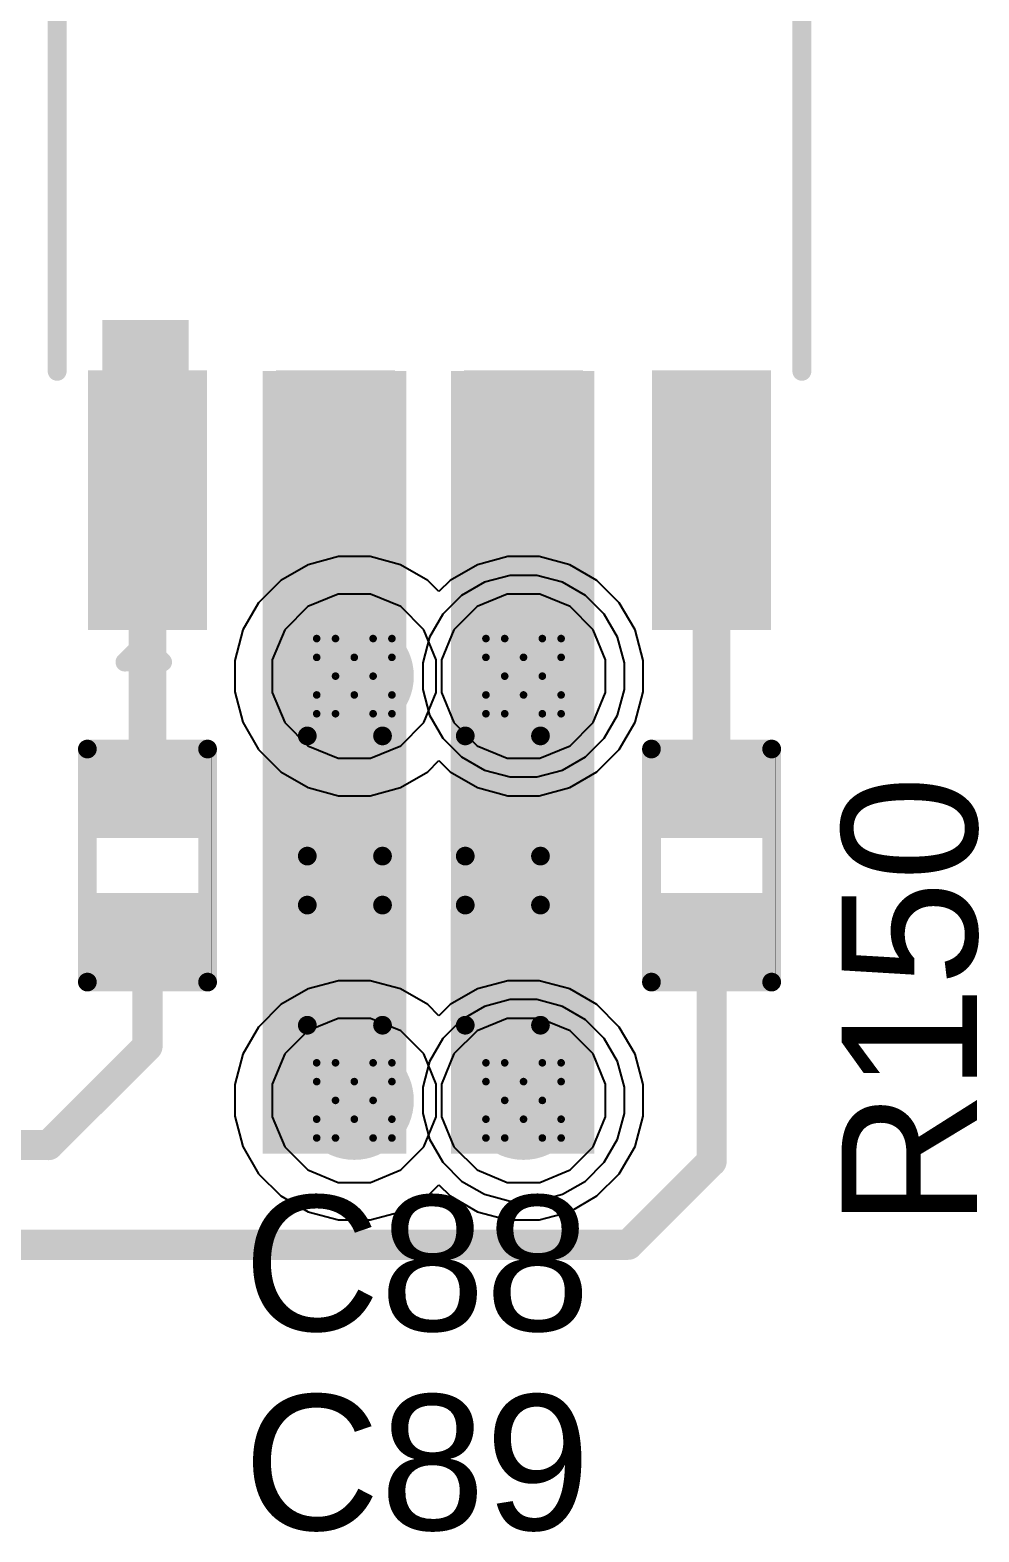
# Model space of a CAD drawing. Header units: inches. Extents: x 0 to 5379, y 0 to 5429.
# Drawn here: x 147.05 to 153.46, y 82.82 to 92.97 of the extents above; entities that cross this region are included whole.
import ezdxf

# ---------------------------------------------------------------- set-up
doc = ezdxf.new("R2010")
doc.units = ezdxf.units.IN
for name, color, linetype in [('Bottom Layer', 5, 'Continuous'), ('Bottom Solder', 6, 'Continuous'), ('Drill Drawing', 1, 'Continuous'), ('GND01', 16, 'Continuous'), ('GND02', 76, 'Continuous'), ('PWR', 156, 'Continuous'), ('SIG 01', 90, 'Continuous'), ('Top Layer', 1, 'Continuous'), ('Top Overlay', 2, 'Continuous'), ('Top Paste', 8, 'Continuous'), ('Top Solder', 216, 'Continuous'), ('Via Holes', 16, 'Continuous')]:
    doc.layers.add(name, color=color, linetype=linetype)
doc.styles.add('Arial', font='', dxfattribs={"height": 0.2})
doc.styles.get('Arial').set_extended_font_data('Arial')

# ---------------------------------------------------------------- blocks, each defined once
blk = doc.blocks.new('SOIC_8_0_154___3_90___W______60')
at = {"layer": 'Top Layer'}
for points in [[(-3.475, 1.605), (-3.475, 2.205), (-1.925, 2.205), (-1.925, 1.605)], [(1.925, 1.605), (1.925, 2.205), (3.475, 2.205), (3.475, 1.605)], [(-3.475, 0.335), (-3.475, 0.935), (-1.925, 0.935), (-1.925, 0.335)], [(1.925, 0.335), (1.925, 0.935), (3.475, 0.935), (3.475, 0.335)], [(-3.475, -0.935), (-3.475, -0.335), (-1.925, -0.335), (-1.925, -0.935)], [(1.925, -0.935), (1.925, -0.335), (3.475, -0.335), (3.475, -0.935)], [(-3.475, -2.205), (-3.475, -1.605), (-1.925, -1.605), (-1.925, -2.205)], [(1.925, -2.205), (1.925, -1.605), (3.475, -1.605), (3.475, -2.205)]]:
    blk.add_hatch(color=1, dxfattribs=at).paths.add_polyline_path(points)
at = {"layer": 'Top Overlay'}
blk.add_hatch(color=2, dxfattribs=at).paths.add_polyline_path([(-1.838, 1.626), (-1.483, 1.626), (-1.483, 2.21), (-1.838, 2.21)])
at = {"layer": 'Top Paste'}
for points in [[(-3.475, 1.605), (-3.475, 2.205), (-1.925, 2.205), (-1.925, 1.605)], [(1.925, 1.605), (1.925, 2.205), (3.475, 2.205), (3.475, 1.605)], [(-3.475, 0.335), (-3.475, 0.935), (-1.925, 0.935), (-1.925, 0.335)], [(1.925, 0.335), (1.925, 0.935), (3.475, 0.935), (3.475, 0.335)], [(-3.475, -0.935), (-3.475, -0.335), (-1.925, -0.335), (-1.925, -0.935)], [(1.925, -0.935), (1.925, -0.335), (3.475, -0.335), (3.475, -0.935)], [(-3.475, -2.205), (-3.475, -1.605), (-1.925, -1.605), (-1.925, -2.205)], [(1.925, -2.205), (1.925, -1.605), (3.475, -1.605), (3.475, -2.205)]]:
    blk.add_hatch(color=8, dxfattribs=at).paths.add_polyline_path(points)
at = {"layer": 'Top Solder'}
for points in [[(-3.577, 1.503), (-3.577, 2.307), (-1.823, 2.307), (-1.823, 1.503)], [(1.823, 1.503), (1.823, 2.307), (3.577, 2.307), (3.577, 1.503)], [(-3.577, 0.233), (-3.577, 1.037), (-1.823, 1.037), (-1.823, 0.233)], [(1.823, 0.233), (1.823, 1.037), (3.577, 1.037), (3.577, 0.233)], [(-3.577, -1.037), (-3.577, -0.233), (-1.823, -0.233), (-1.823, -1.037)], [(1.823, -1.037), (1.823, -0.233), (3.577, -0.233), (3.577, -1.037)], [(-3.577, -2.307), (-3.577, -1.503), (-1.823, -1.503), (-1.823, -2.307)], [(1.823, -2.307), (1.823, -1.503), (3.577, -1.503), (3.577, -2.307)]]:
    blk.add_hatch(color=216, dxfattribs=at).paths.add_polyline_path(points)
at = {"layer": 'Top Overlay'}
for points in [[(-1.829, 2.515, 0.127, 0.127, 0), (1.803, 2.515, 0.127, 0.127, 0)], [(-3.794, 2.057, 0.127, 0.127, 0), (-3.794, 1.803, 0.127, 0.127, 0)], [(-3.794, 2.057, 0.127, 0.127, 0), (-3.667, 1.93, 0.127, 0.127, 0)], [(-3.667, 1.93, 0.127, 0.127, 0), (-3.794, 1.803, 0.127, 0.127, 0)], [(-1.829, -2.515, 0.127, 0.127, 0), (1.803, -2.515, 0.127, 0.127, 0)]]:
    blk.add_lwpolyline(points, format="xyseb", dxfattribs=at)
for points in [[(-1.861, 2.515, 0.0635, 0.0635, 1), (-1.797, 2.515, 0.0635, 0.0635, 1)], [(1.772, 2.515, 0.0635, 0.0635, 1), (1.835, 2.515, 0.0635, 0.0635, 1)], [(-3.826, 2.057, 0.0635, 0.0635, 1), (-3.762, 2.057, 0.0635, 0.0635, 1)], [(-3.826, 2.057, 0.0635, 0.0635, 1), (-3.762, 2.057, 0.0635, 0.0635, 1)], [(-3.699, 1.93, 0.0635, 0.0635, 1), (-3.635, 1.93, 0.0635, 0.0635, 1)], [(-3.699, 1.93, 0.0635, 0.0635, 1), (-3.635, 1.93, 0.0635, 0.0635, 1)], [(-3.826, 1.803, 0.0635, 0.0635, 1), (-3.762, 1.803, 0.0635, 0.0635, 1)], [(-3.826, 1.803, 0.0635, 0.0635, 1), (-3.762, 1.803, 0.0635, 0.0635, 1)], [(-1.861, -2.515, 0.0635, 0.0635, 1), (-1.797, -2.515, 0.0635, 0.0635, 1)], [(1.772, -2.515, 0.0635, 0.0635, 1), (1.835, -2.515, 0.0635, 0.0635, 1)]]:
    blk.add_lwpolyline(points, format="xyseb", close=True, dxfattribs=at)
blk = doc.blocks.new('R___0402_65')
at = {"layer": 'Top Layer'}
for points in [[(-0.699, -0.318), (-0.699, 0.318), (-0.241, 0.318), (-0.241, -0.318)], [(0.241, -0.318), (0.241, 0.318), (0.699, 0.318), (0.699, -0.318)]]:
    blk.add_hatch(color=1, dxfattribs=at).paths.add_polyline_path(points)
at = {"layer": 'Top Paste'}
for points in [[(-0.699, -0.318), (-0.699, 0.318), (-0.241, 0.318), (-0.241, -0.318)], [(0.241, -0.318), (0.241, 0.318), (0.699, 0.318), (0.699, -0.318)]]:
    blk.add_hatch(color=8, dxfattribs=at).paths.add_polyline_path(points)
at = {"layer": 'Top Solder'}
for points in [[(-0.754, -0.373), (-0.754, 0.373), (-0.186, 0.373), (-0.186, -0.373)], [(0.186, -0.373), (0.186, 0.373), (0.754, 0.373), (0.754, -0.373)]]:
    blk.add_hatch(color=216, dxfattribs=at).paths.add_polyline_path(points)
at = {"layer": 'Top Overlay'}
for points in [[(-0.787, 0.406, 0.127, 0.127, 0), (0.787, 0.406, 0.127, 0.127, 0)], [(-0.787, 0.406, 0.127, 0.127, 0), (-0.787, -0.406, 0.127, 0.127, 0)], [(0.787, 0.406, 0.127, 0.127, 0), (0.787, -0.406, 0.127, 0.127, 0)], [(-0.787, -0.406, 0.127, 0.127, 0), (0.787, -0.406, 0.127, 0.127, 0)], [(-0.813, -0.432, 0.00323, 0.00323, 0), (0.813, -0.432, 0.00323, 0.00323, 0)]]:
    blk.add_lwpolyline(points, format="xyseb", dxfattribs=at)
for points in [[(-0.819, 0.406, 0.0635, 0.0635, 1), (-0.756, 0.406, 0.0635, 0.0635, 1)], [(-0.819, 0.406, 0.0635, 0.0635, 1), (-0.756, 0.406, 0.0635, 0.0635, 1)], [(0.756, 0.406, 0.0635, 0.0635, 1), (0.819, 0.406, 0.0635, 0.0635, 1)], [(0.756, 0.406, 0.0635, 0.0635, 1), (0.819, 0.406, 0.0635, 0.0635, 1)], [(-0.819, -0.406, 0.0635, 0.0635, 1), (-0.756, -0.406, 0.0635, 0.0635, 1)], [(-0.819, -0.406, 0.0635, 0.0635, 1), (-0.756, -0.406, 0.0635, 0.0635, 1)], [(0.756, -0.406, 0.0635, 0.0635, 1), (0.819, -0.406, 0.0635, 0.0635, 1)], [(0.756, -0.406, 0.0635, 0.0635, 1), (0.819, -0.406, 0.0635, 0.0635, 1)], [(-0.814, -0.432, 0.00161, 0.00161, 1), (-0.812, -0.432, 0.00161, 0.00161, 1)], [(0.812, -0.432, 0.00161, 0.00161, 1), (0.814, -0.432, 0.00161, 0.00161, 1)]]:
    blk.add_lwpolyline(points, format="xyseb", close=True, dxfattribs=at)
blk = doc.blocks.new('R___0402_67')
at = {"layer": 'Top Layer'}
for points in [[(-0.699, -0.318), (-0.699, 0.318), (-0.241, 0.318), (-0.241, -0.318)], [(0.241, -0.318), (0.241, 0.318), (0.699, 0.318), (0.699, -0.318)]]:
    blk.add_hatch(color=1, dxfattribs=at).paths.add_polyline_path(points)
at = {"layer": 'Top Paste'}
for points in [[(-0.699, -0.318), (-0.699, 0.318), (-0.241, 0.318), (-0.241, -0.318)], [(0.241, -0.318), (0.241, 0.318), (0.699, 0.318), (0.699, -0.318)]]:
    blk.add_hatch(color=8, dxfattribs=at).paths.add_polyline_path(points)
at = {"layer": 'Top Solder'}
for points in [[(-0.754, -0.373), (-0.754, 0.373), (-0.186, 0.373), (-0.186, -0.373)], [(0.186, -0.373), (0.186, 0.373), (0.754, 0.373), (0.754, -0.373)]]:
    blk.add_hatch(color=216, dxfattribs=at).paths.add_polyline_path(points)
at = {"layer": 'Top Overlay'}
for points in [[(-0.787, 0.406, 0.127, 0.127, 0), (0.787, 0.406, 0.127, 0.127, 0)], [(-0.787, 0.406, 0.127, 0.127, 0), (-0.787, -0.406, 0.127, 0.127, 0)], [(0.787, 0.406, 0.127, 0.127, 0), (0.787, -0.406, 0.127, 0.127, 0)], [(-0.787, -0.406, 0.127, 0.127, 0), (0.787, -0.406, 0.127, 0.127, 0)], [(-0.813, -0.432, 0.00323, 0.00323, 0), (0.813, -0.432, 0.00323, 0.00323, 0)]]:
    blk.add_lwpolyline(points, format="xyseb", dxfattribs=at)
for points in [[(-0.819, 0.406, 0.0635, 0.0635, 1), (-0.756, 0.406, 0.0635, 0.0635, 1)], [(-0.819, 0.406, 0.0635, 0.0635, 1), (-0.756, 0.406, 0.0635, 0.0635, 1)], [(0.756, 0.406, 0.0635, 0.0635, 1), (0.819, 0.406, 0.0635, 0.0635, 1)], [(0.756, 0.406, 0.0635, 0.0635, 1), (0.819, 0.406, 0.0635, 0.0635, 1)], [(-0.819, -0.406, 0.0635, 0.0635, 1), (-0.756, -0.406, 0.0635, 0.0635, 1)], [(-0.819, -0.406, 0.0635, 0.0635, 1), (-0.756, -0.406, 0.0635, 0.0635, 1)], [(0.756, -0.406, 0.0635, 0.0635, 1), (0.819, -0.406, 0.0635, 0.0635, 1)], [(0.756, -0.406, 0.0635, 0.0635, 1), (0.819, -0.406, 0.0635, 0.0635, 1)], [(-0.814, -0.432, 0.00161, 0.00161, 1), (-0.812, -0.432, 0.00161, 0.00161, 1)], [(0.812, -0.432, 0.00161, 0.00161, 1), (0.814, -0.432, 0.00161, 0.00161, 1)]]:
    blk.add_lwpolyline(points, format="xyseb", close=True, dxfattribs=at)
blk = doc.blocks.new('C___0402_71')
at = {"layer": 'Top Layer'}
for points in [[(-0.699, -0.318), (-0.699, 0.318), (-0.241, 0.318), (-0.241, -0.318)], [(0.241, -0.318), (0.241, 0.318), (0.699, 0.318), (0.699, -0.318)]]:
    blk.add_hatch(color=1, dxfattribs=at).paths.add_polyline_path(points)
at = {"layer": 'Top Paste'}
for points in [[(-0.699, -0.318), (-0.699, 0.318), (-0.241, 0.318), (-0.241, -0.318)], [(0.241, -0.318), (0.241, 0.318), (0.699, 0.318), (0.699, -0.318)]]:
    blk.add_hatch(color=8, dxfattribs=at).paths.add_polyline_path(points)
at = {"layer": 'Top Solder'}
for points in [[(-0.758, -0.377), (-0.758, 0.377), (-0.181, 0.377), (-0.181, -0.377)], [(0.181, -0.377), (0.181, 0.377), (0.758, 0.377), (0.758, -0.377)]]:
    blk.add_hatch(color=216, dxfattribs=at).paths.add_polyline_path(points)
at = {"layer": 'Top Overlay'}
for points in [[(-0.787, 0.406, 0.127, 0.127, 0), (-0.279, 0.406, 0.127, 0.127, 0)], [(-0.787, -0.406, 0.127, 0.127, 0), (-0.787, 0.406, 0.127, 0.127, 0)], [(0.279, 0.406, 0.127, 0.127, 0), (0.787, 0.406, 0.127, 0.127, 0)], [(0.787, -0.406, 0.127, 0.127, 0), (0.787, 0.406, 0.127, 0.127, 0)], [(-0.787, -0.406, 0.127, 0.127, 0), (-0.279, -0.406, 0.127, 0.127, 0)], [(0.279, -0.406, 0.127, 0.127, 0), (0.787, -0.406, 0.127, 0.127, 0)]]:
    blk.add_lwpolyline(points, format="xyseb", dxfattribs=at)
for points in [[(-0.819, 0.406, 0.0635, 0.0635, 1), (-0.756, 0.406, 0.0635, 0.0635, 1)], [(-0.819, 0.406, 0.0635, 0.0635, 1), (-0.756, 0.406, 0.0635, 0.0635, 1)], [(-0.311, 0.406, 0.0635, 0.0635, 1), (-0.248, 0.406, 0.0635, 0.0635, 1)], [(0.248, 0.406, 0.0635, 0.0635, 1), (0.311, 0.406, 0.0635, 0.0635, 1)], [(0.756, 0.406, 0.0635, 0.0635, 1), (0.819, 0.406, 0.0635, 0.0635, 1)], [(0.756, 0.406, 0.0635, 0.0635, 1), (0.819, 0.406, 0.0635, 0.0635, 1)], [(-0.819, -0.406, 0.0635, 0.0635, 1), (-0.756, -0.406, 0.0635, 0.0635, 1)], [(-0.819, -0.406, 0.0635, 0.0635, 1), (-0.756, -0.406, 0.0635, 0.0635, 1)], [(-0.311, -0.406, 0.0635, 0.0635, 1), (-0.248, -0.406, 0.0635, 0.0635, 1)], [(0.248, -0.406, 0.0635, 0.0635, 1), (0.311, -0.406, 0.0635, 0.0635, 1)], [(0.756, -0.406, 0.0635, 0.0635, 1), (0.819, -0.406, 0.0635, 0.0635, 1)], [(0.756, -0.406, 0.0635, 0.0635, 1), (0.819, -0.406, 0.0635, 0.0635, 1)]]:
    blk.add_lwpolyline(points, format="xyseb", close=True, dxfattribs=at)
blk = doc.blocks.new('C___0402_72')
at = {"layer": 'Top Layer'}
for points in [[(-0.699, -0.318), (-0.699, 0.318), (-0.241, 0.318), (-0.241, -0.318)], [(0.241, -0.318), (0.241, 0.318), (0.699, 0.318), (0.699, -0.318)]]:
    blk.add_hatch(color=1, dxfattribs=at).paths.add_polyline_path(points)
at = {"layer": 'Top Paste'}
for points in [[(-0.699, -0.318), (-0.699, 0.318), (-0.241, 0.318), (-0.241, -0.318)], [(0.241, -0.318), (0.241, 0.318), (0.699, 0.318), (0.699, -0.318)]]:
    blk.add_hatch(color=8, dxfattribs=at).paths.add_polyline_path(points)
at = {"layer": 'Top Solder'}
for points in [[(-0.758, -0.377), (-0.758, 0.377), (-0.181, 0.377), (-0.181, -0.377)], [(0.181, -0.377), (0.181, 0.377), (0.758, 0.377), (0.758, -0.377)]]:
    blk.add_hatch(color=216, dxfattribs=at).paths.add_polyline_path(points)
at = {"layer": 'Top Overlay'}
for points in [[(-0.787, 0.406, 0.127, 0.127, 0), (-0.279, 0.406, 0.127, 0.127, 0)], [(-0.787, -0.406, 0.127, 0.127, 0), (-0.787, 0.406, 0.127, 0.127, 0)], [(0.279, 0.406, 0.127, 0.127, 0), (0.787, 0.406, 0.127, 0.127, 0)], [(0.787, -0.406, 0.127, 0.127, 0), (0.787, 0.406, 0.127, 0.127, 0)], [(-0.787, -0.406, 0.127, 0.127, 0), (-0.279, -0.406, 0.127, 0.127, 0)], [(0.279, -0.406, 0.127, 0.127, 0), (0.787, -0.406, 0.127, 0.127, 0)]]:
    blk.add_lwpolyline(points, format="xyseb", dxfattribs=at)
for points in [[(-0.819, 0.406, 0.0635, 0.0635, 1), (-0.756, 0.406, 0.0635, 0.0635, 1)], [(-0.819, 0.406, 0.0635, 0.0635, 1), (-0.756, 0.406, 0.0635, 0.0635, 1)], [(-0.311, 0.406, 0.0635, 0.0635, 1), (-0.248, 0.406, 0.0635, 0.0635, 1)], [(0.248, 0.406, 0.0635, 0.0635, 1), (0.311, 0.406, 0.0635, 0.0635, 1)], [(0.756, 0.406, 0.0635, 0.0635, 1), (0.819, 0.406, 0.0635, 0.0635, 1)], [(0.756, 0.406, 0.0635, 0.0635, 1), (0.819, 0.406, 0.0635, 0.0635, 1)], [(-0.819, -0.406, 0.0635, 0.0635, 1), (-0.756, -0.406, 0.0635, 0.0635, 1)], [(-0.819, -0.406, 0.0635, 0.0635, 1), (-0.756, -0.406, 0.0635, 0.0635, 1)], [(-0.311, -0.406, 0.0635, 0.0635, 1), (-0.248, -0.406, 0.0635, 0.0635, 1)], [(0.248, -0.406, 0.0635, 0.0635, 1), (0.311, -0.406, 0.0635, 0.0635, 1)], [(0.756, -0.406, 0.0635, 0.0635, 1), (0.819, -0.406, 0.0635, 0.0635, 1)], [(0.756, -0.406, 0.0635, 0.0635, 1), (0.819, -0.406, 0.0635, 0.0635, 1)]]:
    blk.add_lwpolyline(points, format="xyseb", close=True, dxfattribs=at)

msp = doc.modelspace()

# ---------------------------------------------------------------- hatches: boundary and pattern name
at = {"layer": 'Bottom Layer'}
h = msp.add_hatch(color=5, dxfattribs=at)
edge = h.paths.add_edge_path()
edge.add_arc((149.242, 88.6), 0.3, 0, 360)
h = msp.add_hatch(color=5, dxfattribs=at)
edge = h.paths.add_edge_path()
edge.add_arc((150.385, 88.6), 0.3, 0, 360)
h = msp.add_hatch(color=5, dxfattribs=at)
edge = h.paths.add_edge_path()
edge.add_arc((149.242, 85.733), 0.3, 0, 360)
h = msp.add_hatch(color=5, dxfattribs=at)
edge = h.paths.add_edge_path()
edge.add_arc((150.385, 85.733), 0.3, 0, 360)
at = {"layer": 'Bottom Solder'}
h = msp.add_hatch(color=6, dxfattribs=at)
edge = h.paths.add_edge_path()
edge.add_arc((149.242, 88.6), 0.402, 0, 360)
h = msp.add_hatch(color=6, dxfattribs=at)
edge = h.paths.add_edge_path()
edge.add_arc((150.385, 88.6), 0.402, 0, 360)
h = msp.add_hatch(color=6, dxfattribs=at)
edge = h.paths.add_edge_path()
edge.add_arc((149.242, 85.733), 0.402, 0, 360)
h = msp.add_hatch(color=6, dxfattribs=at)
edge = h.paths.add_edge_path()
edge.add_arc((150.385, 85.733), 0.402, 0, 360)
at = {"layer": 'GND01'}
h = msp.add_hatch(color=16, dxfattribs=at)
edge = h.paths.add_edge_path()
edge.add_arc((149.242, 88.6), 0.3, 0, 360)
h = msp.add_hatch(color=16, dxfattribs=at)
edge = h.paths.add_edge_path()
edge.add_arc((150.385, 88.6), 0.3, 0, 360)
h = msp.add_hatch(color=16, dxfattribs=at)
edge = h.paths.add_edge_path()
edge.add_arc((149.242, 85.733), 0.3, 0, 360)
h = msp.add_hatch(color=16, dxfattribs=at)
edge = h.paths.add_edge_path()
edge.add_arc((150.385, 85.733), 0.3, 0, 360)
at = {"layer": 'GND02'}
h = msp.add_hatch(color=76, dxfattribs=at)
edge = h.paths.add_edge_path()
edge.add_arc((149.242, 88.6), 0.3, 0, 360)
h = msp.add_hatch(color=76, dxfattribs=at)
edge = h.paths.add_edge_path()
edge.add_arc((150.385, 88.6), 0.3, 0, 360)
h = msp.add_hatch(color=76, dxfattribs=at)
edge = h.paths.add_edge_path()
edge.add_arc((149.242, 85.733), 0.3, 0, 360)
h = msp.add_hatch(color=76, dxfattribs=at)
edge = h.paths.add_edge_path()
edge.add_arc((150.385, 85.733), 0.3, 0, 360)
at = {"layer": 'PWR'}
h = msp.add_hatch(color=156, dxfattribs=at)
edge = h.paths.add_edge_path()
edge.add_arc((149.242, 88.6), 0.3, 0, 360)
h = msp.add_hatch(color=156, dxfattribs=at)
edge = h.paths.add_edge_path()
edge.add_arc((150.385, 88.6), 0.3, 0, 360)
h = msp.add_hatch(color=156, dxfattribs=at)
edge = h.paths.add_edge_path()
edge.add_arc((149.242, 85.733), 0.3, 0, 360)
h = msp.add_hatch(color=156, dxfattribs=at)
edge = h.paths.add_edge_path()
edge.add_arc((150.385, 85.733), 0.3, 0, 360)
at = {"layer": 'SIG 01'}
h = msp.add_hatch(color=90, dxfattribs=at)
edge = h.paths.add_edge_path()
edge.add_arc((149.242, 88.6), 0.3, 0, 360)
h = msp.add_hatch(color=90, dxfattribs=at)
edge = h.paths.add_edge_path()
edge.add_arc((150.385, 88.6), 0.3, 0, 360)
h = msp.add_hatch(color=90, dxfattribs=at)
edge = h.paths.add_edge_path()
edge.add_arc((149.242, 85.733), 0.3, 0, 360)
h = msp.add_hatch(color=90, dxfattribs=at)
edge = h.paths.add_edge_path()
edge.add_arc((150.385, 85.733), 0.3, 0, 360)
at = {"layer": 'Top Layer'}
for points in [[(148.624, 90.662), (148.624, 85.372), (149.593, 85.372), (149.593, 90.662)], [(149.894, 90.662), (149.894, 85.372), (150.863, 85.372), (150.863, 90.662)]]:
    msp.add_hatch(color=1, dxfattribs=at).paths.add_polyline_path(points)
h = msp.add_hatch(color=1, dxfattribs=at)
edge = h.paths.add_edge_path()
edge.add_arc((149.242, 88.6), 0.3, 0, 360)
h = msp.add_hatch(color=1, dxfattribs=at)
edge = h.paths.add_edge_path()
edge.add_arc((150.385, 88.6), 0.3, 0, 360)
h = msp.add_hatch(color=1, dxfattribs=at)
edge = h.paths.add_edge_path()
edge.add_arc((149.242, 85.733), 0.3, 0, 360)
h = msp.add_hatch(color=1, dxfattribs=at)
edge = h.paths.add_edge_path()
edge.add_arc((150.385, 85.733), 0.3, 0, 360)
at = {"layer": 'Top Solder'}
h = msp.add_hatch(color=216, dxfattribs=at)
edge = h.paths.add_edge_path()
edge.add_arc((149.242, 88.6), 0.402, 0, 360)
h = msp.add_hatch(color=216, dxfattribs=at)
edge = h.paths.add_edge_path()
edge.add_arc((150.385, 88.6), 0.402, 0, 360)
h = msp.add_hatch(color=216, dxfattribs=at)
edge = h.paths.add_edge_path()
edge.add_arc((149.242, 85.733), 0.402, 0, 360)
h = msp.add_hatch(color=216, dxfattribs=at)
edge = h.paths.add_edge_path()
edge.add_arc((150.385, 85.733), 0.402, 0, 360)
at = {"layer": 'Via Holes'}
h = msp.add_hatch(color=7, dxfattribs=at)
edge = h.paths.add_edge_path()
edge.add_arc((149.242, 88.6), 0.15, 0, 360)
h = msp.add_hatch(color=7, dxfattribs=at)
edge = h.paths.add_edge_path()
edge.add_arc((150.385, 88.6), 0.15, 0, 360)
h = msp.add_hatch(color=7, dxfattribs=at)
edge = h.paths.add_edge_path()
edge.add_arc((149.242, 85.733), 0.15, 0, 360)
h = msp.add_hatch(color=7, dxfattribs=at)
edge = h.paths.add_edge_path()
edge.add_arc((150.385, 85.733), 0.15, 0, 360)

# ---------------------------------------------------------------- linework, layer by layer
at = {"layer": 'Bottom Layer'}
for p, q in [((148.93, 89.353), (148.746, 89.247)), ((149.136, 89.408), (148.93, 89.353)), ((149.348, 89.408), (149.136, 89.408)), ((149.554, 89.353), (149.348, 89.408)), ((149.738, 89.247), (149.554, 89.353)), ((150.073, 89.353), (149.889, 89.247)), ((150.279, 89.408), (150.073, 89.353)), ((150.491, 89.408), (150.279, 89.408)), ((150.697, 89.353), (150.491, 89.408)), ((150.881, 89.247), (150.697, 89.353)), ((148.746, 89.247), (148.595, 89.096)), ((149.814, 89.171), (149.738, 89.247)), ((149.889, 89.247), (149.814, 89.171)), ((151.032, 89.096), (150.881, 89.247)), ((148.595, 89.096), (148.489, 88.912)), ((151.138, 88.912), (151.032, 89.096)), ((148.489, 88.912), (148.434, 88.706)), ((151.193, 88.706), (151.138, 88.912)), ((148.434, 88.706), (148.434, 88.494)), ((151.193, 88.494), (151.193, 88.706)), ((148.434, 88.494), (148.489, 88.288)), ((151.138, 88.288), (151.193, 88.494)), ((148.489, 88.288), (148.595, 88.104)), ((151.032, 88.104), (151.138, 88.288)), ((148.595, 88.104), (148.746, 87.953)), ((150.881, 87.953), (151.032, 88.104)), ((149.738, 87.953), (149.814, 88.029)), ((149.814, 88.029), (149.889, 87.953)), ((148.746, 87.953), (148.93, 87.847)), ((149.554, 87.847), (149.738, 87.953)), ((149.889, 87.953), (150.073, 87.847)), ((150.697, 87.847), (150.881, 87.953)), ((148.93, 87.847), (149.136, 87.792)), ((149.348, 87.792), (149.554, 87.847)), ((150.073, 87.847), (150.279, 87.792)), ((150.491, 87.792), (150.697, 87.847)), ((149.136, 87.792), (149.348, 87.792)), ((150.279, 87.792), (150.491, 87.792)), ((148.93, 86.486), (148.746, 86.38)), ((149.136, 86.541), (148.93, 86.486)), ((149.348, 86.541), (149.136, 86.541)), ((149.554, 86.486), (149.348, 86.541)), ((149.738, 86.38), (149.554, 86.486)), ((150.073, 86.486), (149.889, 86.38)), ((150.279, 86.541), (150.073, 86.486)), ((150.491, 86.541), (150.279, 86.541)), ((150.697, 86.486), (150.491, 86.541)), ((150.881, 86.38), (150.697, 86.486)), ((148.746, 86.38), (148.595, 86.229)), ((149.814, 86.304), (149.738, 86.38)), ((149.889, 86.38), (149.814, 86.304)), ((151.032, 86.229), (150.881, 86.38)), ((148.595, 86.229), (148.489, 86.045)), ((151.138, 86.045), (151.032, 86.229)), ((148.489, 86.045), (148.434, 85.84)), ((151.193, 85.84), (151.138, 86.045)), ((148.434, 85.84), (148.434, 85.627)), ((151.193, 85.627), (151.193, 85.84)), ((148.434, 85.627), (148.489, 85.421)), ((151.138, 85.421), (151.193, 85.627)), ((148.489, 85.421), (148.595, 85.237)), ((151.032, 85.237), (151.138, 85.421)), ((148.595, 85.237), (148.746, 85.087)), ((149.738, 85.087), (149.814, 85.162)), ((149.814, 85.162), (149.889, 85.087)), ((150.881, 85.087), (151.032, 85.237)), ((148.746, 85.087), (148.93, 84.98)), ((149.554, 84.98), (149.738, 85.087)), ((149.889, 85.087), (150.073, 84.98)), ((150.697, 84.98), (150.881, 85.087)), ((148.93, 84.98), (149.136, 84.925)), ((149.348, 84.925), (149.554, 84.98)), ((150.073, 84.98), (150.279, 84.925)), ((150.491, 84.925), (150.697, 84.98)), ((149.136, 84.925), (149.348, 84.925)), ((150.279, 84.925), (150.491, 84.925))]:
    msp.add_line(p, q, dxfattribs=at)
at = {"layer": 'Drill Drawing'}
for points in [[(148.988, 88.727, 0.0508, 0.0508, 0), (148.988, 88.854, 0.0508, 0.0508, 0)], [(148.988, 88.854, 0.0508, 0.0508, 0), (149.115, 88.854, 0.0508, 0.0508, 0)], [(149.115, 88.854, 0.0508, 0.0508, 0), (149.242, 88.727, 0.0508, 0.0508, 0)], [(149.242, 88.727, 0.0508, 0.0508, 0), (149.369, 88.854, 0.0508, 0.0508, 0)], [(149.369, 88.854, 0.0508, 0.0508, 0), (149.496, 88.854, 0.0508, 0.0508, 0)], [(149.496, 88.727, 0.0508, 0.0508, 0), (149.496, 88.854, 0.0508, 0.0508, 0)], [(150.131, 88.727, 0.0508, 0.0508, 0), (150.131, 88.854, 0.0508, 0.0508, 0)], [(150.131, 88.854, 0.0508, 0.0508, 0), (150.258, 88.854, 0.0508, 0.0508, 0)], [(150.258, 88.854, 0.0508, 0.0508, 0), (150.385, 88.727, 0.0508, 0.0508, 0)], [(150.385, 88.727, 0.0508, 0.0508, 0), (150.512, 88.854, 0.0508, 0.0508, 0)], [(150.512, 88.854, 0.0508, 0.0508, 0), (150.639, 88.854, 0.0508, 0.0508, 0)], [(150.639, 88.727, 0.0508, 0.0508, 0), (150.639, 88.854, 0.0508, 0.0508, 0)], [(148.988, 88.727, 0.0508, 0.0508, 0), (149.115, 88.6, 0.0508, 0.0508, 0)], [(149.369, 88.6, 0.0508, 0.0508, 0), (149.496, 88.727, 0.0508, 0.0508, 0)], [(150.131, 88.727, 0.0508, 0.0508, 0), (150.258, 88.6, 0.0508, 0.0508, 0)], [(150.512, 88.6, 0.0508, 0.0508, 0), (150.639, 88.727, 0.0508, 0.0508, 0)], [(148.988, 88.473, 0.0508, 0.0508, 0), (149.115, 88.6, 0.0508, 0.0508, 0)], [(149.369, 88.6, 0.0508, 0.0508, 0), (149.496, 88.473, 0.0508, 0.0508, 0)], [(150.131, 88.473, 0.0508, 0.0508, 0), (150.258, 88.6, 0.0508, 0.0508, 0)], [(150.512, 88.6, 0.0508, 0.0508, 0), (150.639, 88.473, 0.0508, 0.0508, 0)], [(148.988, 88.346, 0.0508, 0.0508, 0), (148.988, 88.473, 0.0508, 0.0508, 0)], [(149.115, 88.346, 0.0508, 0.0508, 0), (149.242, 88.473, 0.0508, 0.0508, 0)], [(149.242, 88.473, 0.0508, 0.0508, 0), (149.369, 88.346, 0.0508, 0.0508, 0)], [(149.496, 88.346, 0.0508, 0.0508, 0), (149.496, 88.473, 0.0508, 0.0508, 0)], [(150.131, 88.346, 0.0508, 0.0508, 0), (150.131, 88.473, 0.0508, 0.0508, 0)], [(150.258, 88.346, 0.0508, 0.0508, 0), (150.385, 88.473, 0.0508, 0.0508, 0)], [(150.385, 88.473, 0.0508, 0.0508, 0), (150.512, 88.346, 0.0508, 0.0508, 0)], [(150.639, 88.346, 0.0508, 0.0508, 0), (150.639, 88.473, 0.0508, 0.0508, 0)], [(148.988, 88.346, 0.0508, 0.0508, 0), (149.115, 88.346, 0.0508, 0.0508, 0)], [(149.369, 88.346, 0.0508, 0.0508, 0), (149.496, 88.346, 0.0508, 0.0508, 0)], [(150.131, 88.346, 0.0508, 0.0508, 0), (150.258, 88.346, 0.0508, 0.0508, 0)], [(150.512, 88.346, 0.0508, 0.0508, 0), (150.639, 88.346, 0.0508, 0.0508, 0)], [(148.988, 85.86, 0.0508, 0.0508, 0), (148.988, 85.987, 0.0508, 0.0508, 0)], [(148.988, 85.987, 0.0508, 0.0508, 0), (149.115, 85.987, 0.0508, 0.0508, 0)], [(149.115, 85.987, 0.0508, 0.0508, 0), (149.242, 85.86, 0.0508, 0.0508, 0)], [(149.242, 85.86, 0.0508, 0.0508, 0), (149.369, 85.987, 0.0508, 0.0508, 0)], [(149.369, 85.987, 0.0508, 0.0508, 0), (149.496, 85.987, 0.0508, 0.0508, 0)], [(149.496, 85.86, 0.0508, 0.0508, 0), (149.496, 85.987, 0.0508, 0.0508, 0)], [(150.131, 85.86, 0.0508, 0.0508, 0), (150.131, 85.987, 0.0508, 0.0508, 0)], [(150.131, 85.987, 0.0508, 0.0508, 0), (150.258, 85.987, 0.0508, 0.0508, 0)], [(150.258, 85.987, 0.0508, 0.0508, 0), (150.385, 85.86, 0.0508, 0.0508, 0)], [(150.385, 85.86, 0.0508, 0.0508, 0), (150.512, 85.987, 0.0508, 0.0508, 0)], [(150.512, 85.987, 0.0508, 0.0508, 0), (150.639, 85.987, 0.0508, 0.0508, 0)], [(150.639, 85.86, 0.0508, 0.0508, 0), (150.639, 85.987, 0.0508, 0.0508, 0)], [(148.988, 85.86, 0.0508, 0.0508, 0), (149.115, 85.733, 0.0508, 0.0508, 0)], [(149.369, 85.733, 0.0508, 0.0508, 0), (149.496, 85.86, 0.0508, 0.0508, 0)], [(150.131, 85.86, 0.0508, 0.0508, 0), (150.258, 85.733, 0.0508, 0.0508, 0)], [(150.512, 85.733, 0.0508, 0.0508, 0), (150.639, 85.86, 0.0508, 0.0508, 0)], [(148.988, 85.606, 0.0508, 0.0508, 0), (149.115, 85.733, 0.0508, 0.0508, 0)], [(149.369, 85.733, 0.0508, 0.0508, 0), (149.496, 85.606, 0.0508, 0.0508, 0)], [(150.131, 85.606, 0.0508, 0.0508, 0), (150.258, 85.733, 0.0508, 0.0508, 0)], [(150.512, 85.733, 0.0508, 0.0508, 0), (150.639, 85.606, 0.0508, 0.0508, 0)], [(148.988, 85.479, 0.0508, 0.0508, 0), (148.988, 85.606, 0.0508, 0.0508, 0)], [(149.115, 85.479, 0.0508, 0.0508, 0), (149.242, 85.606, 0.0508, 0.0508, 0)], [(149.242, 85.606, 0.0508, 0.0508, 0), (149.369, 85.479, 0.0508, 0.0508, 0)], [(149.496, 85.479, 0.0508, 0.0508, 0), (149.496, 85.606, 0.0508, 0.0508, 0)], [(150.131, 85.479, 0.0508, 0.0508, 0), (150.131, 85.606, 0.0508, 0.0508, 0)], [(150.258, 85.479, 0.0508, 0.0508, 0), (150.385, 85.606, 0.0508, 0.0508, 0)], [(150.385, 85.606, 0.0508, 0.0508, 0), (150.512, 85.479, 0.0508, 0.0508, 0)], [(150.639, 85.479, 0.0508, 0.0508, 0), (150.639, 85.606, 0.0508, 0.0508, 0)], [(148.988, 85.479, 0.0508, 0.0508, 0), (149.115, 85.479, 0.0508, 0.0508, 0)], [(149.369, 85.479, 0.0508, 0.0508, 0), (149.496, 85.479, 0.0508, 0.0508, 0)], [(150.131, 85.479, 0.0508, 0.0508, 0), (150.258, 85.479, 0.0508, 0.0508, 0)], [(150.512, 85.479, 0.0508, 0.0508, 0), (150.639, 85.479, 0.0508, 0.0508, 0)]]:
    msp.add_lwpolyline(points, format="xyseb", dxfattribs=at)
for points in [[(148.975, 88.854, 0.0254, 0.0254, 1), (149.001, 88.854, 0.0254, 0.0254, 1)], [(148.975, 88.854, 0.0254, 0.0254, 1), (149.001, 88.854, 0.0254, 0.0254, 1)], [(149.102, 88.854, 0.0254, 0.0254, 1), (149.128, 88.854, 0.0254, 0.0254, 1)], [(149.102, 88.854, 0.0254, 0.0254, 1), (149.128, 88.854, 0.0254, 0.0254, 1)], [(149.356, 88.854, 0.0254, 0.0254, 1), (149.382, 88.854, 0.0254, 0.0254, 1)], [(149.356, 88.854, 0.0254, 0.0254, 1), (149.382, 88.854, 0.0254, 0.0254, 1)], [(149.483, 88.854, 0.0254, 0.0254, 1), (149.509, 88.854, 0.0254, 0.0254, 1)], [(149.483, 88.854, 0.0254, 0.0254, 1), (149.509, 88.854, 0.0254, 0.0254, 1)], [(150.118, 88.854, 0.0254, 0.0254, 1), (150.144, 88.854, 0.0254, 0.0254, 1)], [(150.118, 88.854, 0.0254, 0.0254, 1), (150.144, 88.854, 0.0254, 0.0254, 1)], [(150.245, 88.854, 0.0254, 0.0254, 1), (150.271, 88.854, 0.0254, 0.0254, 1)], [(150.245, 88.854, 0.0254, 0.0254, 1), (150.271, 88.854, 0.0254, 0.0254, 1)], [(150.499, 88.854, 0.0254, 0.0254, 1), (150.525, 88.854, 0.0254, 0.0254, 1)], [(150.499, 88.854, 0.0254, 0.0254, 1), (150.525, 88.854, 0.0254, 0.0254, 1)], [(150.626, 88.854, 0.0254, 0.0254, 1), (150.652, 88.854, 0.0254, 0.0254, 1)], [(150.626, 88.854, 0.0254, 0.0254, 1), (150.652, 88.854, 0.0254, 0.0254, 1)], [(148.975, 88.727, 0.0254, 0.0254, 1), (149.001, 88.727, 0.0254, 0.0254, 1)], [(148.975, 88.727, 0.0254, 0.0254, 1), (149.001, 88.727, 0.0254, 0.0254, 1)], [(149.229, 88.727, 0.0254, 0.0254, 1), (149.255, 88.727, 0.0254, 0.0254, 1)], [(149.229, 88.727, 0.0254, 0.0254, 1), (149.255, 88.727, 0.0254, 0.0254, 1)], [(149.483, 88.727, 0.0254, 0.0254, 1), (149.509, 88.727, 0.0254, 0.0254, 1)], [(149.483, 88.727, 0.0254, 0.0254, 1), (149.509, 88.727, 0.0254, 0.0254, 1)], [(150.118, 88.727, 0.0254, 0.0254, 1), (150.144, 88.727, 0.0254, 0.0254, 1)], [(150.118, 88.727, 0.0254, 0.0254, 1), (150.144, 88.727, 0.0254, 0.0254, 1)], [(150.372, 88.727, 0.0254, 0.0254, 1), (150.398, 88.727, 0.0254, 0.0254, 1)], [(150.372, 88.727, 0.0254, 0.0254, 1), (150.398, 88.727, 0.0254, 0.0254, 1)], [(150.626, 88.727, 0.0254, 0.0254, 1), (150.652, 88.727, 0.0254, 0.0254, 1)], [(150.626, 88.727, 0.0254, 0.0254, 1), (150.652, 88.727, 0.0254, 0.0254, 1)], [(149.102, 88.6, 0.0254, 0.0254, 1), (149.128, 88.6, 0.0254, 0.0254, 1)], [(149.102, 88.6, 0.0254, 0.0254, 1), (149.128, 88.6, 0.0254, 0.0254, 1)], [(149.356, 88.6, 0.0254, 0.0254, 1), (149.382, 88.6, 0.0254, 0.0254, 1)], [(149.356, 88.6, 0.0254, 0.0254, 1), (149.382, 88.6, 0.0254, 0.0254, 1)], [(150.245, 88.6, 0.0254, 0.0254, 1), (150.271, 88.6, 0.0254, 0.0254, 1)], [(150.245, 88.6, 0.0254, 0.0254, 1), (150.271, 88.6, 0.0254, 0.0254, 1)], [(150.499, 88.6, 0.0254, 0.0254, 1), (150.525, 88.6, 0.0254, 0.0254, 1)], [(150.499, 88.6, 0.0254, 0.0254, 1), (150.525, 88.6, 0.0254, 0.0254, 1)], [(148.975, 88.473, 0.0254, 0.0254, 1), (149.001, 88.473, 0.0254, 0.0254, 1)], [(148.975, 88.473, 0.0254, 0.0254, 1), (149.001, 88.473, 0.0254, 0.0254, 1)], [(149.229, 88.473, 0.0254, 0.0254, 1), (149.255, 88.473, 0.0254, 0.0254, 1)], [(149.229, 88.473, 0.0254, 0.0254, 1), (149.255, 88.473, 0.0254, 0.0254, 1)], [(149.483, 88.473, 0.0254, 0.0254, 1), (149.509, 88.473, 0.0254, 0.0254, 1)], [(149.483, 88.473, 0.0254, 0.0254, 1), (149.509, 88.473, 0.0254, 0.0254, 1)], [(150.118, 88.473, 0.0254, 0.0254, 1), (150.144, 88.473, 0.0254, 0.0254, 1)], [(150.118, 88.473, 0.0254, 0.0254, 1), (150.144, 88.473, 0.0254, 0.0254, 1)], [(150.372, 88.473, 0.0254, 0.0254, 1), (150.398, 88.473, 0.0254, 0.0254, 1)], [(150.372, 88.473, 0.0254, 0.0254, 1), (150.398, 88.473, 0.0254, 0.0254, 1)], [(150.626, 88.473, 0.0254, 0.0254, 1), (150.652, 88.473, 0.0254, 0.0254, 1)], [(150.626, 88.473, 0.0254, 0.0254, 1), (150.652, 88.473, 0.0254, 0.0254, 1)], [(148.975, 88.346, 0.0254, 0.0254, 1), (149.001, 88.346, 0.0254, 0.0254, 1)], [(148.975, 88.346, 0.0254, 0.0254, 1), (149.001, 88.346, 0.0254, 0.0254, 1)], [(149.102, 88.346, 0.0254, 0.0254, 1), (149.128, 88.346, 0.0254, 0.0254, 1)], [(149.102, 88.346, 0.0254, 0.0254, 1), (149.128, 88.346, 0.0254, 0.0254, 1)], [(149.356, 88.346, 0.0254, 0.0254, 1), (149.382, 88.346, 0.0254, 0.0254, 1)], [(149.356, 88.346, 0.0254, 0.0254, 1), (149.382, 88.346, 0.0254, 0.0254, 1)], [(149.483, 88.346, 0.0254, 0.0254, 1), (149.509, 88.346, 0.0254, 0.0254, 1)], [(149.483, 88.346, 0.0254, 0.0254, 1), (149.509, 88.346, 0.0254, 0.0254, 1)], [(150.118, 88.346, 0.0254, 0.0254, 1), (150.144, 88.346, 0.0254, 0.0254, 1)], [(150.118, 88.346, 0.0254, 0.0254, 1), (150.144, 88.346, 0.0254, 0.0254, 1)], [(150.245, 88.346, 0.0254, 0.0254, 1), (150.271, 88.346, 0.0254, 0.0254, 1)], [(150.245, 88.346, 0.0254, 0.0254, 1), (150.271, 88.346, 0.0254, 0.0254, 1)], [(150.499, 88.346, 0.0254, 0.0254, 1), (150.525, 88.346, 0.0254, 0.0254, 1)], [(150.499, 88.346, 0.0254, 0.0254, 1), (150.525, 88.346, 0.0254, 0.0254, 1)], [(150.626, 88.346, 0.0254, 0.0254, 1), (150.652, 88.346, 0.0254, 0.0254, 1)], [(150.626, 88.346, 0.0254, 0.0254, 1), (150.652, 88.346, 0.0254, 0.0254, 1)], [(148.975, 85.987, 0.0254, 0.0254, 1), (149.001, 85.987, 0.0254, 0.0254, 1)], [(148.975, 85.987, 0.0254, 0.0254, 1), (149.001, 85.987, 0.0254, 0.0254, 1)], [(149.102, 85.987, 0.0254, 0.0254, 1), (149.128, 85.987, 0.0254, 0.0254, 1)], [(149.102, 85.987, 0.0254, 0.0254, 1), (149.128, 85.987, 0.0254, 0.0254, 1)], [(149.356, 85.987, 0.0254, 0.0254, 1), (149.382, 85.987, 0.0254, 0.0254, 1)], [(149.356, 85.987, 0.0254, 0.0254, 1), (149.382, 85.987, 0.0254, 0.0254, 1)], [(149.483, 85.987, 0.0254, 0.0254, 1), (149.509, 85.987, 0.0254, 0.0254, 1)], [(149.483, 85.987, 0.0254, 0.0254, 1), (149.509, 85.987, 0.0254, 0.0254, 1)], [(150.118, 85.987, 0.0254, 0.0254, 1), (150.144, 85.987, 0.0254, 0.0254, 1)], [(150.118, 85.987, 0.0254, 0.0254, 1), (150.144, 85.987, 0.0254, 0.0254, 1)], [(150.245, 85.987, 0.0254, 0.0254, 1), (150.271, 85.987, 0.0254, 0.0254, 1)], [(150.245, 85.987, 0.0254, 0.0254, 1), (150.271, 85.987, 0.0254, 0.0254, 1)], [(150.499, 85.987, 0.0254, 0.0254, 1), (150.525, 85.987, 0.0254, 0.0254, 1)], [(150.499, 85.987, 0.0254, 0.0254, 1), (150.525, 85.987, 0.0254, 0.0254, 1)], [(150.626, 85.987, 0.0254, 0.0254, 1), (150.652, 85.987, 0.0254, 0.0254, 1)], [(150.626, 85.987, 0.0254, 0.0254, 1), (150.652, 85.987, 0.0254, 0.0254, 1)], [(148.975, 85.86, 0.0254, 0.0254, 1), (149.001, 85.86, 0.0254, 0.0254, 1)], [(148.975, 85.86, 0.0254, 0.0254, 1), (149.001, 85.86, 0.0254, 0.0254, 1)], [(149.229, 85.86, 0.0254, 0.0254, 1), (149.255, 85.86, 0.0254, 0.0254, 1)], [(149.229, 85.86, 0.0254, 0.0254, 1), (149.255, 85.86, 0.0254, 0.0254, 1)], [(149.483, 85.86, 0.0254, 0.0254, 1), (149.509, 85.86, 0.0254, 0.0254, 1)], [(149.483, 85.86, 0.0254, 0.0254, 1), (149.509, 85.86, 0.0254, 0.0254, 1)], [(150.118, 85.86, 0.0254, 0.0254, 1), (150.144, 85.86, 0.0254, 0.0254, 1)], [(150.118, 85.86, 0.0254, 0.0254, 1), (150.144, 85.86, 0.0254, 0.0254, 1)], [(150.372, 85.86, 0.0254, 0.0254, 1), (150.398, 85.86, 0.0254, 0.0254, 1)], [(150.372, 85.86, 0.0254, 0.0254, 1), (150.398, 85.86, 0.0254, 0.0254, 1)], [(150.626, 85.86, 0.0254, 0.0254, 1), (150.652, 85.86, 0.0254, 0.0254, 1)], [(150.626, 85.86, 0.0254, 0.0254, 1), (150.652, 85.86, 0.0254, 0.0254, 1)], [(149.102, 85.733, 0.0254, 0.0254, 1), (149.128, 85.733, 0.0254, 0.0254, 1)], [(149.102, 85.733, 0.0254, 0.0254, 1), (149.128, 85.733, 0.0254, 0.0254, 1)], [(149.356, 85.733, 0.0254, 0.0254, 1), (149.382, 85.733, 0.0254, 0.0254, 1)], [(149.356, 85.733, 0.0254, 0.0254, 1), (149.382, 85.733, 0.0254, 0.0254, 1)], [(150.245, 85.733, 0.0254, 0.0254, 1), (150.271, 85.733, 0.0254, 0.0254, 1)], [(150.245, 85.733, 0.0254, 0.0254, 1), (150.271, 85.733, 0.0254, 0.0254, 1)], [(150.499, 85.733, 0.0254, 0.0254, 1), (150.525, 85.733, 0.0254, 0.0254, 1)], [(150.499, 85.733, 0.0254, 0.0254, 1), (150.525, 85.733, 0.0254, 0.0254, 1)], [(148.975, 85.606, 0.0254, 0.0254, 1), (149.001, 85.606, 0.0254, 0.0254, 1)], [(148.975, 85.606, 0.0254, 0.0254, 1), (149.001, 85.606, 0.0254, 0.0254, 1)], [(149.229, 85.606, 0.0254, 0.0254, 1), (149.255, 85.606, 0.0254, 0.0254, 1)], [(149.229, 85.606, 0.0254, 0.0254, 1), (149.255, 85.606, 0.0254, 0.0254, 1)], [(149.483, 85.606, 0.0254, 0.0254, 1), (149.509, 85.606, 0.0254, 0.0254, 1)], [(149.483, 85.606, 0.0254, 0.0254, 1), (149.509, 85.606, 0.0254, 0.0254, 1)], [(150.118, 85.606, 0.0254, 0.0254, 1), (150.144, 85.606, 0.0254, 0.0254, 1)], [(150.118, 85.606, 0.0254, 0.0254, 1), (150.144, 85.606, 0.0254, 0.0254, 1)], [(150.372, 85.606, 0.0254, 0.0254, 1), (150.398, 85.606, 0.0254, 0.0254, 1)], [(150.372, 85.606, 0.0254, 0.0254, 1), (150.398, 85.606, 0.0254, 0.0254, 1)], [(150.626, 85.606, 0.0254, 0.0254, 1), (150.652, 85.606, 0.0254, 0.0254, 1)], [(150.626, 85.606, 0.0254, 0.0254, 1), (150.652, 85.606, 0.0254, 0.0254, 1)], [(148.975, 85.479, 0.0254, 0.0254, 1), (149.001, 85.479, 0.0254, 0.0254, 1)], [(148.975, 85.479, 0.0254, 0.0254, 1), (149.001, 85.479, 0.0254, 0.0254, 1)], [(149.102, 85.479, 0.0254, 0.0254, 1), (149.128, 85.479, 0.0254, 0.0254, 1)], [(149.102, 85.479, 0.0254, 0.0254, 1), (149.128, 85.479, 0.0254, 0.0254, 1)], [(149.356, 85.479, 0.0254, 0.0254, 1), (149.382, 85.479, 0.0254, 0.0254, 1)], [(149.356, 85.479, 0.0254, 0.0254, 1), (149.382, 85.479, 0.0254, 0.0254, 1)], [(149.483, 85.479, 0.0254, 0.0254, 1), (149.509, 85.479, 0.0254, 0.0254, 1)], [(149.483, 85.479, 0.0254, 0.0254, 1), (149.509, 85.479, 0.0254, 0.0254, 1)], [(150.118, 85.479, 0.0254, 0.0254, 1), (150.144, 85.479, 0.0254, 0.0254, 1)], [(150.118, 85.479, 0.0254, 0.0254, 1), (150.144, 85.479, 0.0254, 0.0254, 1)], [(150.245, 85.479, 0.0254, 0.0254, 1), (150.271, 85.479, 0.0254, 0.0254, 1)], [(150.245, 85.479, 0.0254, 0.0254, 1), (150.271, 85.479, 0.0254, 0.0254, 1)], [(150.499, 85.479, 0.0254, 0.0254, 1), (150.525, 85.479, 0.0254, 0.0254, 1)], [(150.499, 85.479, 0.0254, 0.0254, 1), (150.525, 85.479, 0.0254, 0.0254, 1)], [(150.626, 85.479, 0.0254, 0.0254, 1), (150.652, 85.479, 0.0254, 0.0254, 1)], [(150.626, 85.479, 0.0254, 0.0254, 1), (150.652, 85.479, 0.0254, 0.0254, 1)]]:
    msp.add_lwpolyline(points, format="xyseb", close=True, dxfattribs=at)
at = {"layer": 'GND01'}
for p, q in [((150.275, 89.154), (150.071, 89.07)), ((150.495, 89.154), (150.275, 89.154)), ((150.699, 89.07), (150.495, 89.154)), ((150.071, 89.07), (149.915, 88.914)), ((150.855, 88.914), (150.699, 89.07)), ((149.915, 88.914), (149.831, 88.71)), ((150.939, 88.71), (150.855, 88.914)), ((149.831, 88.71), (149.831, 88.49)), ((150.939, 88.49), (150.939, 88.71)), ((149.831, 88.49), (149.915, 88.286)), ((150.855, 88.286), (150.939, 88.49)), ((149.915, 88.286), (150.071, 88.13)), ((150.699, 88.13), (150.855, 88.286)), ((150.071, 88.13), (150.275, 88.046)), ((150.495, 88.046), (150.699, 88.13)), ((150.275, 88.046), (150.495, 88.046)), ((150.275, 86.287), (150.071, 86.203)), ((150.495, 86.287), (150.275, 86.287)), ((150.699, 86.203), (150.495, 86.287)), ((150.071, 86.203), (149.915, 86.047)), ((150.855, 86.047), (150.699, 86.203)), ((149.915, 86.047), (149.831, 85.843)), ((150.939, 85.843), (150.855, 86.047)), ((149.831, 85.843), (149.831, 85.623)), ((150.939, 85.623), (150.939, 85.843)), ((149.831, 85.623), (149.915, 85.419)), ((150.855, 85.419), (150.939, 85.623)), ((149.915, 85.419), (150.071, 85.264)), ((150.699, 85.264), (150.855, 85.419)), ((150.071, 85.264), (150.275, 85.179)), ((150.495, 85.179), (150.699, 85.264)), ((150.275, 85.179), (150.495, 85.179))]:
    msp.add_line(p, q, dxfattribs=at)
at = {"layer": 'GND02'}
for p, q in [((150.275, 89.154), (150.071, 89.07)), ((150.495, 89.154), (150.275, 89.154)), ((150.699, 89.07), (150.495, 89.154)), ((150.071, 89.07), (149.915, 88.914)), ((150.855, 88.914), (150.699, 89.07)), ((149.915, 88.914), (149.831, 88.71)), ((150.939, 88.71), (150.855, 88.914)), ((149.831, 88.71), (149.831, 88.49)), ((150.939, 88.49), (150.939, 88.71)), ((149.831, 88.49), (149.915, 88.286)), ((150.855, 88.286), (150.939, 88.49)), ((149.915, 88.286), (150.071, 88.13)), ((150.699, 88.13), (150.855, 88.286)), ((150.071, 88.13), (150.275, 88.046)), ((150.495, 88.046), (150.699, 88.13)), ((150.275, 88.046), (150.495, 88.046)), ((150.275, 86.287), (150.071, 86.203)), ((150.495, 86.287), (150.275, 86.287)), ((150.699, 86.203), (150.495, 86.287)), ((150.071, 86.203), (149.915, 86.047)), ((150.855, 86.047), (150.699, 86.203)), ((149.915, 86.047), (149.831, 85.843)), ((150.939, 85.843), (150.855, 86.047)), ((149.831, 85.843), (149.831, 85.623)), ((150.939, 85.623), (150.939, 85.843)), ((149.831, 85.623), (149.915, 85.419)), ((150.855, 85.419), (150.939, 85.623)), ((149.915, 85.419), (150.071, 85.264)), ((150.699, 85.264), (150.855, 85.419)), ((150.071, 85.264), (150.275, 85.179)), ((150.495, 85.179), (150.699, 85.264)), ((150.275, 85.179), (150.495, 85.179))]:
    msp.add_line(p, q, dxfattribs=at)
at = {"layer": 'PWR'}
for p, q in [((149.132, 89.154), (148.928, 89.07)), ((149.352, 89.154), (149.132, 89.154)), ((149.556, 89.07), (149.352, 89.154)), ((148.928, 89.07), (148.772, 88.914)), ((149.712, 88.914), (149.556, 89.07)), ((148.772, 88.914), (148.688, 88.71)), ((149.796, 88.71), (149.712, 88.914)), ((148.688, 88.71), (148.688, 88.49)), ((149.796, 88.49), (149.796, 88.71)), ((148.688, 88.49), (148.772, 88.286)), ((149.712, 88.286), (149.796, 88.49)), ((148.772, 88.286), (148.928, 88.13)), ((149.556, 88.13), (149.712, 88.286)), ((148.928, 88.13), (149.132, 88.046)), ((149.352, 88.046), (149.556, 88.13)), ((149.132, 88.046), (149.352, 88.046)), ((149.132, 86.287), (148.928, 86.203)), ((149.352, 86.287), (149.132, 86.287)), ((149.556, 86.203), (149.352, 86.287)), ((148.928, 86.203), (148.772, 86.047)), ((149.712, 86.047), (149.556, 86.203)), ((148.772, 86.047), (148.688, 85.843)), ((149.796, 85.843), (149.712, 86.047)), ((148.688, 85.843), (148.688, 85.623)), ((149.796, 85.623), (149.796, 85.843)), ((148.688, 85.623), (148.772, 85.419)), ((149.712, 85.419), (149.796, 85.623)), ((148.772, 85.419), (148.928, 85.264)), ((149.556, 85.264), (149.712, 85.419)), ((148.928, 85.264), (149.132, 85.179)), ((149.352, 85.179), (149.556, 85.264)), ((149.132, 85.179), (149.352, 85.179))]:
    msp.add_line(p, q, dxfattribs=at)
at = {"layer": 'SIG 01'}
for p, q in [((150.122, 89.235), (149.967, 89.145)), ((150.295, 89.281), (150.122, 89.235)), ((150.475, 89.281), (150.295, 89.281)), ((150.648, 89.235), (150.475, 89.281)), ((150.803, 89.145), (150.648, 89.235)), ((149.967, 89.145), (149.84, 89.018)), ((150.93, 89.018), (150.803, 89.145)), ((149.84, 89.018), (149.75, 88.863)), ((151.02, 88.863), (150.93, 89.018)), ((149.75, 88.863), (149.704, 88.69)), ((151.066, 88.69), (151.02, 88.863)), ((149.704, 88.69), (149.704, 88.51)), ((151.066, 88.51), (151.066, 88.69)), ((149.704, 88.51), (149.75, 88.337)), ((151.02, 88.337), (151.066, 88.51)), ((149.75, 88.337), (149.84, 88.182)), ((150.93, 88.182), (151.02, 88.337)), ((149.84, 88.182), (149.967, 88.055)), ((150.803, 88.055), (150.93, 88.182)), ((149.967, 88.055), (150.122, 87.965)), ((150.648, 87.965), (150.803, 88.055)), ((150.122, 87.965), (150.295, 87.919)), ((150.295, 87.919), (150.475, 87.919)), ((150.475, 87.919), (150.648, 87.965)), ((150.295, 86.414), (150.122, 86.368)), ((150.475, 86.414), (150.295, 86.414)), ((150.648, 86.368), (150.475, 86.414)), ((149.967, 86.278), (149.84, 86.151)), ((150.122, 86.368), (149.967, 86.278)), ((150.803, 86.278), (150.648, 86.368)), ((150.93, 86.151), (150.803, 86.278)), ((149.84, 86.151), (149.75, 85.996)), ((151.02, 85.996), (150.93, 86.151)), ((149.75, 85.996), (149.704, 85.823)), ((151.066, 85.823), (151.02, 85.996)), ((149.704, 85.823), (149.704, 85.644)), ((151.066, 85.644), (151.066, 85.823)), ((149.704, 85.644), (149.75, 85.47)), ((151.02, 85.47), (151.066, 85.644)), ((149.75, 85.47), (149.84, 85.315)), ((150.93, 85.315), (151.02, 85.47)), ((149.84, 85.315), (149.967, 85.188)), ((150.803, 85.188), (150.93, 85.315)), ((149.967, 85.188), (150.122, 85.099)), ((150.648, 85.099), (150.803, 85.188)), ((150.122, 85.099), (150.295, 85.052)), ((150.475, 85.052), (150.648, 85.099)), ((150.295, 85.052), (150.475, 85.052))]:
    msp.add_line(p, q, dxfattribs=at)
at = {"layer": 'Top Layer'}
for points in [[(147.845, 87.79, 0.254, 0.254, 0), (147.845, 89.789, 0.254, 0.254, 0)], [(151.655, 87.79, 0.254, 0.254, 0), (151.655, 89.789, 0.254, 0.254, 0)], [(147.845, 86.098, 0.203, 0.203, 0), (147.845, 86.851, 0.203, 0.203, 0)], [(151.655, 85.32, 0.203, 0.203, 0), (151.655, 86.851, 0.203, 0.203, 0)], [(147.177, 85.431, 0.203, 0.203, 0), (147.845, 86.098, 0.203, 0.203, 0)], [(142.255, 85.431, 0.203, 0.203, 0), (147.177, 85.431, 0.203, 0.203, 0)], [(151.092, 84.757, 0.203, 0.203, 0), (151.655, 85.32, 0.203, 0.203, 0)], [(141.923, 84.757, 0.203, 0.203, 0), (151.092, 84.757, 0.203, 0.203, 0)]]:
    msp.add_lwpolyline(points, format="xyseb", dxfattribs=at)
for points in [[(147.782, 89.789, 0.127, 0.127, 1), (147.909, 89.789, 0.127, 0.127, 1)], [(151.592, 89.789, 0.127, 0.127, 1), (151.719, 89.789, 0.127, 0.127, 1)], [(147.782, 87.79, 0.127, 0.127, 1), (147.909, 87.79, 0.127, 0.127, 1)], [(151.592, 87.79, 0.127, 0.127, 1), (151.719, 87.79, 0.127, 0.127, 1)], [(147.794, 86.851, 0.102, 0.102, 1), (147.896, 86.851, 0.102, 0.102, 1)], [(151.604, 86.851, 0.102, 0.102, 1), (151.706, 86.851, 0.102, 0.102, 1)], [(147.794, 86.098, 0.102, 0.102, 1), (147.896, 86.098, 0.102, 0.102, 1)], [(147.794, 86.098, 0.102, 0.102, 1), (147.896, 86.098, 0.102, 0.102, 1)], [(147.126, 85.431, 0.102, 0.102, 1), (147.228, 85.431, 0.102, 0.102, 1)], [(147.126, 85.431, 0.102, 0.102, 1), (147.228, 85.431, 0.102, 0.102, 1)], [(151.604, 85.32, 0.102, 0.102, 1), (151.706, 85.32, 0.102, 0.102, 1)], [(151.604, 85.32, 0.102, 0.102, 1), (151.706, 85.32, 0.102, 0.102, 1)], [(151.042, 84.757, 0.102, 0.102, 1), (151.143, 84.757, 0.102, 0.102, 1)], [(151.042, 84.757, 0.102, 0.102, 1), (151.143, 84.757, 0.102, 0.102, 1)]]:
    msp.add_lwpolyline(points, format="xyseb", close=True, dxfattribs=at)

# ---------------------------------------------------------------- block references
at = {"rotation": 90}
for name, p in [('SOIC_8_0_154___3_90___W______60', (149.75, 92.489)), ('R___0402_67', (147.845, 87.32)), ('R___0402_65', (151.655, 87.32))]:
    msp.add_blockref(name, p, dxfattribs=at)
for name, p in [('C___0402_72', (149.712, 87.79)), ('C___0402_71', (149.712, 86.647))]:
    msp.add_blockref(name, p)

# ---------------------------------------------------------------- texts
at = {"layer": 'Top Overlay', "style": 'Arial'}
msp.add_text('R150', height=0.9144, rotation=90, dxfattribs=at).set_placement((153.448, 84.873))
for s, p in [('C88', (148.493, 84.176)), ('C89', (148.493, 82.83))]:
    msp.add_text(s, height=0.9144, dxfattribs=at).set_placement(p)

doc.saveas('drawing.dxf')
